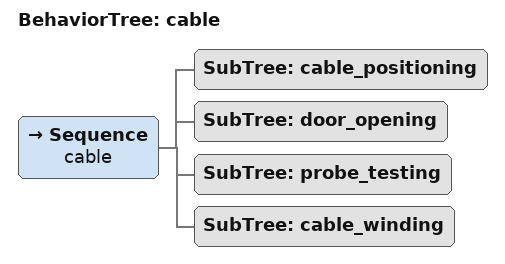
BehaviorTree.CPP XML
<?xml version="1.0"?>
<root BTCPP_format="4">
  <BehaviorTree ID="cable">
    <Sequence name="cable">
      <SubTree ID='cable_positioning'/>
      <SubTree ID='door_opening'/>
      <SubTree ID='probe_testing'/>
      <SubTree ID='cable_winding'/>
    </Sequence>
  </BehaviorTree>
</root>
